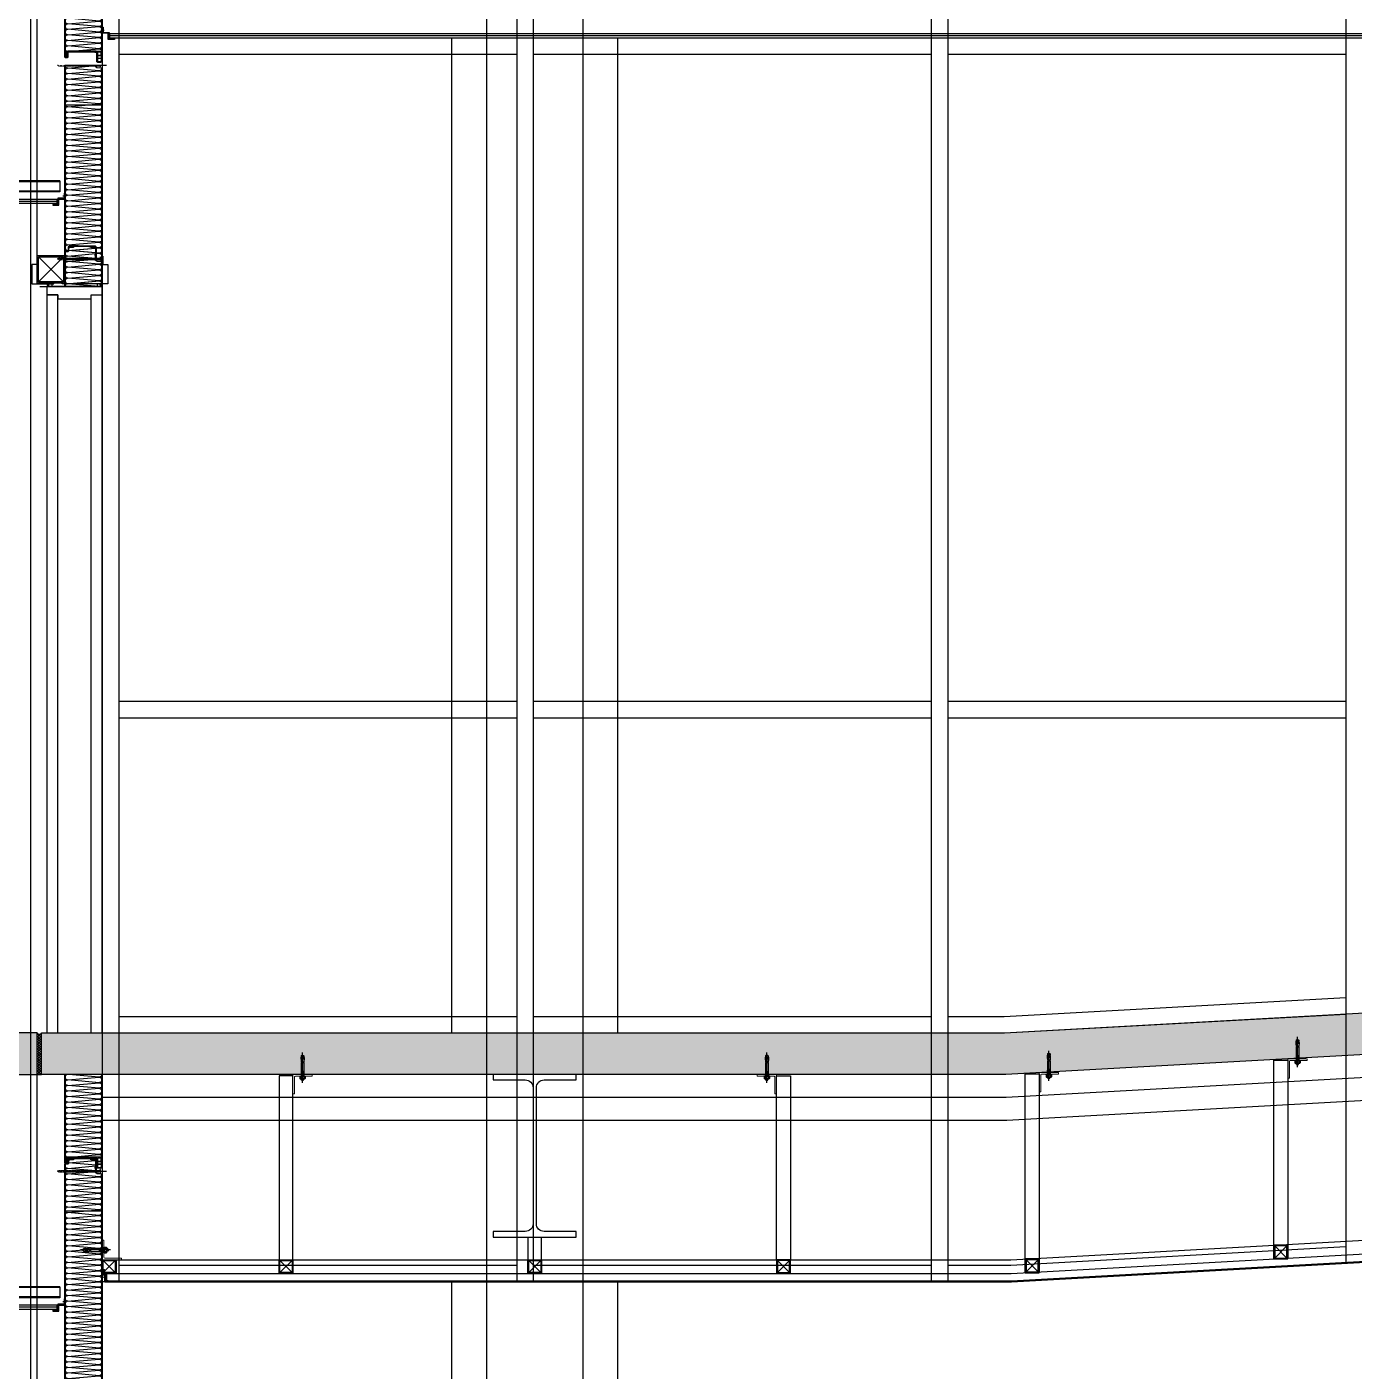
# Model space of a CAD drawing. Header units: millimetres. Extents: x 922366 to 1647943, y -534868 to 518781.
# Drawn here: x 1149200 to 1154003, y 440219 to 445081 of the extents above; entities that cross this region are included whole.
import ezdxf
from ezdxf.xclip import XClip

# ---------------------------------------------------------------- set-up
doc = ezdxf.new("R2010")
doc.units = ezdxf.units.MM
doc.header["$XCLIPFRAME"] = 0
doc.linetypes.add('XR-SECTION$0$HIDDEN', pattern=[0.375, 0.25, -0.125])
for name, color, linetype in [('XR-SECTION$0$0-S-col', 4, 'Continuous'), ('XR-SECTION$0$01단열재', 55, 'Continuous'), ('XR-SECTION$0$01하지철물', 8, 'Continuous'), ('XR-SECTION$0$161', 161, 'Continuous'), ('XR-SECTION$0$35', 8, 'Continuous'), ('XR-SECTION$0$A-1', 1, 'Continuous'), ('XR-SECTION$0$A-30', 30, 'Continuous'), ('XR-SECTION$0$A-8', 8, 'Continuous'), ('XR-SECTION$0$A-DOOR-SILL', 8, 'Continuous'), ('XR-SECTION$0$A-FLOR-STUD', 9, 'Continuous'), ('XR-SECTION$0$A-KERAION', 8, 'Continuous'), ('XR-SECTION$0$A-PNL-EXT', 7, 'Continuous'), ('XR-SECTION$0$A-SCREW', 8, 'Continuous'), ('XR-SECTION$0$A-STL', 2, 'Continuous'), ('XR-SECTION$0$A_EL_04', 4, 'Continuous'), ('XR-SECTION$0$A_FIN_EXT', 6, 'Continuous'), ('XR-SECTION$0$A_ME_B&N', 6, 'Continuous'), ('XR-SECTION$0$A_ME_PI', 1, 'Continuous'), ('XR-SECTION$0$BOLT', 8, 'Continuous'), ('XR-SECTION$0$CEILING', 6, 'Continuous'), ('XR-SECTION$0$CON', 2, 'Continuous'), ('XR-SECTION$0$DOOR', 6, 'Continuous'), ('XR-SECTION$0$ELE-8', 8, 'Continuous'), ('XR-SECTION$0$HAT', 8, 'Continuous'), ('XR-SECTION$0$HAT-254', 254, 'Continuous'), ('XR-SECTION$0$Insul', 252, 'Continuous'), ('XR-SECTION$0$PANEL', 6, 'Continuous'), ('XR-SECTION$0$squrepipe', 7, 'Continuous'), ('XR-SECTION$0$STEEL', 4, 'Continuous'), ('XR-SECTION$0$SYP_INSUL', 252, 'Continuous'), ('XR-SECTION$0$TEC35', 35, 'Continuous'), ('XR-SECTION$0$WALL', 2, 'Continuous'), ('XR-SECTION$0$XR-sec$0$HAT-INS', 250, 'Continuous')]:
    doc.layers.add(name, color=color, linetype=linetype)
doc.layers.add('XR-SECTION$0$190', color=190, linetype='Continuous', plot=False)
doc.layers.add('XR-SECTION$0$A-STL3', color=4, linetype='Continuous', lineweight=0)
doc.linetypes.add('XR-SECTION$0$INSUL50', pattern='A,0.00254,-2.54,[134,ltypeshp.shx,S=6.25,R=0,X=-2.54,Y=0],-19.92,[134,ltypeshp.shx,S=6.25,R=180,X=2.54,Y=0],-2.54', length=25.00254)

# ---------------------------------------------------------------- blocks, each defined once
blk = doc.blocks.new('*U259')
at = {"color": 252}
for p, q in [((326.1, 66), (326.1, 26)), ((326.1, 66), (30890.1, 66)), ((326.1, 63), (30890.1, 63)), ((303.7, 11), (315.5, 11)), ((326.1, 29), (30890.1, 29)), ((326.1, 26), (30890.1, 26)), ((336.1, -1), (30880.1, -1)), ((336.1, -16), (336.1, -1)), ((336.1, -8), (30880.1, -8)), ((336.1, -16), (30880.1, -16))]:
    blk.add_line(p, q, dxfattribs=at)
blk.add_lwpolyline([(333.1, -19), (352.1, -19), (352.1, -22), (330.1, -22), (330.1, 0), (308.1, 0), (308.1, 22), (311.1, 22), (311.1, 3), (333.1, 3)], close=True, dxfattribs=at)
blk = doc.blocks.new('*U265')
at = {"layer": 'XR-SECTION$0$STEEL', "color": 252}
blk.add_lwpolyline([(-150, -20), (-34, -20, -0.414214), (-6, -48), (-6, -540, -0.414214), (-34, -568), (-150, -568), (-150, -588), (150, -588), (150, -568), (34, -568, -0.414214), (6, -540), (6, -48, -0.414214), (34, -20), (150, -20), (150, 0), (-150, 0)], format="xyb", close=True, dxfattribs=at)
blk = doc.blocks.new('XR-SECTION$0$A-4-16')
at = {"layer": 'XR-SECTION$0$A-SCREW', "color": 252}
for p, q in [((-1.5, -0.5), (-1.5, 0)), ((0, 5), (0, -17.6)), ((1.5, 0), (1.5, -1.1)), ((0.1, -0.4), (-2, -0.7)), ((-2, -0.7), (-1.5, -0.5)), ((-2, -0.8), (-1.5, -1)), ((2, -1.3), (-2, -2)), ((-2, -1.9), (-1.5, -1.7)), ((-2, -2), (-1.5, -2.2)), ((2, -2.6), (-2, -3.2)), ((-2, -3.2), (-1.5, -3)), ((-2, -3.3), (-1.5, -3.5)), ((2, -3.8), (-2, -4.4)), ((-2, -4.4), (-1.5, -4.2)), ((-2, -4.5), (-1.5, -4.7)), ((2, -5), (-2, -5.7)), ((-2, -5.6), (-1.5, -5.4)), ((-2, -5.7), (-1.5, -5.9)), ((2, -6.3), (-2, -6.9)), ((-2, -6.9), (-1.5, -6.7)), ((-2, -7), (-1.5, -7.2)), ((2, -7.5), (-2, -8.1)), ((-2, -8.1), (-1.5, -7.9)), ((-2, -8.2), (-1.5, -8.4)), ((2, -8.7), (-2, -9.4)), ((-2, -9.3), (-1.5, -9.1)), ((-2, -9.4), (-1.5, -9.6)), ((2, -10), (-2, -10.6)), ((-2, -10.6), (-1.5, -10.4)), ((-2, -10.7), (-1.5, -10.9)), ((0.1, -0.5), (-1.9, -0.8)), ((2, -1.4), (-1.9, -2.1)), ((2, -2.7), (-1.9, -3.3)), ((2, -3.9), (-1.9, -4.5)), ((2, -5.1), (-1.9, -5.8)), ((2, -6.4), (-1.9, -7)), ((2, -7.6), (-1.9, -8.2)), ((2, -8.8), (-1.9, -9.5)), ((2, -10.1), (-1.9, -10.7)), ((0.1, -0.4), (-1.5, -0.5)), ((0.1, -0.5), (-1.5, -1)), ((-1.5, -1), (-1.5, -1.7)), ((1.5, -1.1), (-1.5, -1.7)), ((1.5, -1.6), (-1.5, -2.2)), ((-1.5, -2.2), (-1.5, -3)), ((1.5, -2.4), (-1.5, -3)), ((1.5, -2.9), (-1.5, -3.5)), ((-1.5, -3.5), (-1.5, -4.2)), ((1.5, -3.6), (-1.5, -4.2)), ((1.5, -4.1), (-1.5, -4.7)), ((-1.5, -4.7), (-1.5, -5.4)), ((1.5, -4.8), (-1.5, -5.4)), ((1.5, -5.3), (-1.5, -5.9)), ((-1.5, -5.9), (-1.5, -6.7)), ((1.5, -6.1), (-1.5, -6.7)), ((1.5, -6.6), (-1.5, -7.2)), ((-1.5, -7.2), (-1.5, -7.9)), ((1.5, -7.3), (-1.5, -7.9)), ((1.5, -7.8), (-1.5, -8.4)), ((-1.5, -8.4), (-1.5, -9.1)), ((1.5, -8.5), (-1.5, -9.1)), ((1.5, -9), (-1.5, -9.6)), ((-1.5, -9.6), (-1.5, -10.4)), ((1.5, -9.8), (-1.5, -10.4)), ((1.5, -10.3), (-1.5, -10.9)), ((-1.5, -10.8), (-1.5, -12.5)), ((1.5, -11), (-1.5, -11.6)), ((2, -11.2), (-1.5, -11.8)), ((-1.5, -11.8), (0, -11.8)), ((-1.5, -12.5), (-0.4, -14.8)), ((2, -11.3), (-1.3, -11.8)), ((1.5, -11.5), (0, -11.8)), ((1.5, -12.5), (0.4, -14.8)), ((2, -1.3), (1.5, -1.1)), ((2, -1.4), (1.5, -1.6)), ((1.5, -1.6), (1.5, -2.4)), ((2, -2.6), (1.5, -2.4)), ((2, -2.7), (1.5, -2.9)), ((1.5, -2.9), (1.5, -3.6)), ((2, -3.8), (1.5, -3.6)), ((2, -3.9), (1.5, -4.1)), ((1.5, -4.1), (1.5, -4.8)), ((2, -5), (1.5, -4.8)), ((2, -5.1), (1.5, -5.3)), ((1.5, -5.3), (1.5, -6.1)), ((2, -6.3), (1.5, -6.1)), ((2, -6.4), (1.5, -6.6)), ((1.5, -6.6), (1.5, -7.3)), ((2, -7.5), (1.5, -7.3)), ((2, -7.6), (1.5, -7.8)), ((1.5, -7.8), (1.5, -8.5)), ((2, -8.7), (1.5, -8.5)), ((2, -8.8), (1.5, -9)), ((1.5, -9), (1.5, -9.8)), ((2, -10), (1.5, -9.8)), ((2, -10.1), (1.5, -10.3)), ((1.5, -10.3), (1.5, -11)), ((2, -11.2), (1.5, -11)), ((2, -11.3), (1.5, -11.5)), ((1.5, -11.5), (1.5, -12.5))]:
    blk.add_line(p, q, dxfattribs=at)
for points in [[(-2.5, 2.2, 0.336479), (-3.5, 1), (-3.5, 0), (3.5, 0), (3.5, 1)], [(2.5, 2.2, 0.138717), (-2.5, 2.2)]]:
    blk.add_lwpolyline(points, format="xyb", dxfattribs=at)
blk.add_lwpolyline([(-2.5, 2.2), (-2.3, 2), (-2.1, 2), (-1.8, 1.9), (-1.5, 2), (-1.3, 2), (-1, 2.1), (-0.8, 2.1), (-0.7, 2.1), (-0.6, 2.1), (-0.5, 2), (-0.5, 1.8), (-0.5, 1.6), (-0.5, 1.4), (-0.5, 1.2), (-0.5, 1), (-0.5, 0.8), (-0.4, 0.7), (-0.3, 0.6), (-0.1, 0.6), (0, 0.5), (0.1, 0.6), (0.3, 0.6), (0.4, 0.7), (0.5, 0.8), (0.5, 1), (0.5, 1.2), (0.5, 1.4), (0.5, 1.6), (0.5, 1.8), (0.5, 2), (0.6, 2.1), (0.7, 2.1), (0.8, 2.1), (1, 2.1), (1.3, 2), (1.5, 2), (1.8, 1.9), (2.1, 2), (2.3, 2), (2.5, 2.2)], dxfattribs=at)
for centre, radius, start, end in [((2.2, 1), 1.3, 0.0233, 74.4114), ((-1.9, -0.8), 0.0925, 139.8661, 209.9246), ((-1.9, -2), 0.0925, 139.8661, 209.9246), ((-1.9, -3.2), 0.0925, 139.8661, 209.9246), ((-1.9, -4.5), 0.0925, 139.8661, 209.9246), ((-1.9, -5.7), 0.0925, 139.8661, 209.9246), ((-1.9, -6.9), 0.0925, 139.8661, 209.9246), ((-1.9, -8.2), 0.0925, 139.8661, 209.9246), ((-1.9, -9.4), 0.0925, 139.8661, 209.9246), ((-1.9, -10.6), 0.0925, 139.8661, 209.9246), ((0, -14.5), 0.46, 215.1627, 324.8373), ((0, -0.5), 0.0602, 310.7271, 69.3149), ((1.9, -1.4), 0.0925, 319.8661, 29.9246), ((1.9, -2.6), 0.0925, 319.8661, 29.9246), ((1.9, -3.8), 0.0925, 319.8661, 29.9246), ((1.9, -5.1), 0.0925, 319.8661, 29.9246), ((1.9, -6.3), 0.0925, 319.8661, 29.9246), ((1.9, -7.5), 0.0925, 319.8661, 29.9246), ((1.9, -8.8), 0.0925, 319.8661, 29.9246), ((1.9, -10), 0.0925, 319.8661, 29.9246), ((1.9, -11.2), 0.0925, 319.8661, 29.9246)]:
    blk.add_arc(centre, radius, start, end, dxfattribs=at)
blk = doc.blocks.new('XR-SECTION$0$M10 ANCHOR')
at = {"layer": 'XR-SECTION$0$A_ME_B&N', "color": 252}
for p, q in [((-2.1, 22.6), (107.2, 22.6)), ((7.1, 25.8), (7.6, 26.3)), ((7.1, 25.8), (7.1, 19.4)), ((7.6, 18.9), (7.1, 19.4)), ((7.6, 18.9), (7.6, 26.3)), ((7.6, 26.3), (9.7, 26.3)), ((7.6, 18.9), (9.7, 18.9)), ((11.1, 27.6), (9.7, 26.2)), ((9.7, 26.2), (9.7, 18.9)), ((11.1, 17.6), (9.7, 18.9)), ((10.2, 26.6), (12.1, 26.6)), ((10.2, 18.5), (12.1, 18.5)), ((11.1, 27.6), (11.1, 17.6)), ((12.1, 27.6), (11.1, 27.6)), ((12.1, 17.6), (11.1, 17.6)), ((12.1, 31.1), (12.9, 32.4)), ((12.1, 14.1), (12.1, 31.1)), ((12.1, 14.1), (12.9, 12.7)), ((19.4, 32.4), (12.9, 32.4)), ((19.4, 27.5), (12.9, 27.5)), ((19.4, 17.6), (12.9, 17.6)), ((19.4, 12.7), (12.9, 12.7)), ((20.1, 31.1), (19.4, 32.4)), ((20.1, 14.1), (19.4, 12.7)), ((20.1, 12.1), (20.1, 33.1)), ((22.1, 33.1), (20.1, 33.1)), ((22.1, 12.1), (20.1, 12.1)), ((22.1, 12.1), (22.1, 33.1)), ((70.9, 27.6), (22.1, 27.6)), ((22.1, 26.6), (37.1, 26.6)), ((22.1, 18.5), (37.1, 18.5)), ((70.9, 17.6), (22.1, 17.6)), ((37.1, 27.6), (37.1, 17.6)), ((39.1, 27.6), (39.1, 17.6)), ((39.1, 17.6), (39.1, 17.6)), ((70.9, 27.6), (70.9, 17.6)), ((70.9, 18.6), (70.9, 26.5)), ((73.7, 26.2), (71.3, 26.2)), ((73.7, 19), (71.3, 19)), ((85.8, 28.2), (73.7, 27.5)), ((73.7, 21.3), (73.7, 27.5)), ((75.4, 21.4), (73.7, 21.3)), ((75.4, 20.1), (73.7, 20.2)), ((73.7, 20.2), (73.7, 17.5)), ((82.7, 17.1), (73.7, 17.5)), ((85.3, 25.8), (82.6, 25.7)), ((82.8, 17), (82.9, 16.7)), ((86.7, 19.6), (82.9, 19.8)), ((84.8, 16.9), (82.9, 16.7)), ((86.9, 21.9), (83.1, 21.7)), ((83.9, 18), (83.8, 16.3)), ((84, 24.3), (83.9, 27)), ((87.8, 16.9), (84.9, 17)), ((87.9, 17.6), (87.8, 16.9)), ((87.8, 16.9), (87.9, 16.3)), ((87.9, 17.6), (87.9, 16.3)), ((88.8, 16.8), (87.9, 16.3)), ((88.1, 23.7), (88, 27)), ((90.9, 16.7), (88.8, 16.8)), ((90.1, 27.4), (91.2, 27.6)), ((90.9, 17.6), (91.2, 17.6)), ((91, 17.5), (90.9, 16.7)), ((91.2, 27.6), (91.2, 17.6)), ((95.6, 27.6), (91.2, 27.6)), ((95.6, 17.6), (91.2, 17.6)), ((95.6, 17.6), (95.6, 27.6)), ((97.1, 26.1), (95.6, 27.6)), ((95.6, 17.6), (97.1, 19.1)), ((97.1, 19.1), (97.1, 26.1))]:
    blk.add_line(p, q, dxfattribs=at)
blk.add_lwpolyline([(83, 25.7), (83.8, 24.9), (84.7, 25.3), (84.8, 26), (84.2, 26.5), (83.4, 26.4)], close=True, dxfattribs=at)
for points in [[(91, 17.5), (90.2, 18.4), (89, 18.9), (87.8, 19.3), (86.7, 19.6)], [(91.1, 25.2), (90.8, 23.8), (90, 22.9), (88.6, 22.4), (87.7, 22.1), (86.9, 21.9)], [(88.9, 27.9), (89.8, 27.6), (90.5, 27), (91, 26.1), (91.1, 25.2)]]:
    blk.add_lwpolyline(points, dxfattribs=at)
for centre, radius, start, end in [((16.5, 29.9), 4.34, 145.5615, 214.4385), ((28.3, 22.6), 16.2, 162.383, 197.617), ((16.5, 15.2), 4.34, 145.5615, 214.4385), ((15.8, 29.9), 4.34, 325.5615, 34.4385), ((3.9, 22.6), 16.2, 342.383, 17.617), ((15.8, 15.2), 4.34, 325.5615, 34.4385), ((71.3, 26.5), 0.383, 180, 270), ((71.3, 18.6), 0.383, 90, 180), ((75.3, 20.8), 0.618, 278.5979, 81.402), ((83.2, 20.7), 0.945, 96.1253, 252.1482), ((82.7, 17), 0.126, 7.3502, 87.3502), ((83.5, 10.8), 6.36, 78.4927, 96.2076), ((84.9, 16.9), 0.126, 87.3502, 154.0901), ((86.5, 15.7), 12.5, 78.7007, 93), ((98.4, 25.9), 10.5, 173.798, 192.202), ((84.9, 13.6), 5.03, 40.2631, 53.3507), ((86.9, 25.3), 2.05, 308.033, 57.967)]:
    blk.add_arc(centre, radius, start, end, dxfattribs=at)
blk = doc.blocks.new('XR-SECTION$0$SCW-1')
at = {"layer": 'XR-SECTION$0$BOLT', "color": 252, "linetype": 'XR-SECTION$0$HIDDEN', "ltscale": 0.5}
for p, q in [((150, 3), (150, 9)), ((154.1, 12), (151.1, 9)), ((151.1, 9), (151.1, 3)), ((151.1, 3), (154.1, 0)), ((153.1, 5.4), (153.1, 6.6)), ((153.1, 6.6), (154.5, 6.6)), ((154.5, 5.4), (153.1, 5.4)), ((154.5, 12), (154.1, 12)), ((154.1, 0), (154.5, 0)), ((154.5, 6.6), (154.5, 12)), ((154.5, 0), (154.5, 5.4))]:
    blk.add_line(p, q, dxfattribs=at)
for points in [[(0, 6), (9, 7), (11, 9), (12, 7), (10, 3)], [(10, 3), (5, 3), (0, 6), (5, 9), (11, 9)], [(150, 3), (10, 3)], [(11, 9), (150, 9)]]:
    blk.add_lwpolyline(points, dxfattribs=at)
for centre, start, end in [((150.6, 9.2), 199.4712, 340.5288), ((150.6, 2.8), 19.4712, 160.5288)]:
    blk.add_arc(centre, 0.6, start, end, dxfattribs=at)
blk = doc.blocks.new('XR-SECTION$0$PANEL-135')
at = {"layer": 'XR-SECTION$0$161', "color": 252}
for p, q in [((150, 0), (0, 0)), ((150, -1000), (0, -1000))]:
    blk.add_line(p, q, dxfattribs=at)
at = {"layer": 'XR-SECTION$0$BOLT', "color": 252, "linetype": 'XR-SECTION$0$HIDDEN', "ltscale": 0.5}
for p, q in [((37.8, 20.4), (41.2, 17)), ((37.8, 19.3), (40.8, 16.3)), ((37.8, 8.7), (40.8, 11.7)), ((37.8, 7.6), (41.2, 11)), ((37.8, 6.4), (41.2, 3)), ((37.8, 5.3), (40.8, 2.3)), ((41.2, 17), (41.2, 11)), ((41.2, 3), (41.2, -3)), ((37.8, -5.3), (40.8, -2.3)), ((37.8, -6.1), (37.8, -6.1)), ((38.6, -5.6), (41.2, -3))]:
    blk.add_line(p, q, dxfattribs=at)
at = {"layer": 'XR-SECTION$0$Insul', "color": 252}
for p, q in [((18.3, -964.5), (18.3, -973.7)), ((32.3, -964.5), (18.3, -964.5)), ((32.3, -964.5), (32.3, -973.7)), ((32.3, -973.7), (18.3, -973.7)), ((18.3, -974.7), (18.3, -983)), ((32.3, -974.7), (18.3, -974.7)), ((29, -986.4), (21.7, -986.4)), ((32.3, -974.7), (32.3, -983))]:
    blk.add_line(p, q, dxfattribs=at)
for points in [[(135.1, 38.5), (136, 38.5, 0.414214), (136.3, 38.8), (136.3, 39), (136.3, 39.5, 0.414214), (133.3, 42.5), (128.3, 43.2), (120.8, 43.2, -0.414214), (120.3, 43.7), (120.3, 44, -0.414214), (120.8, 44.5), (133.9, 44.5), (135.5, 44.1, 0.487928), (135.9, 44.4), (135.9, 44.5, 0.414214), (133.9, 46.5), (82.3, 46.5), (40.6, 46.5, 0.414214), (38.6, 44.5), (38.6, 44.4, 0.487928), (39, 44.1), (40.6, 44.5), (53.7, 44.5, -0.414214), (54.2, 44), (54.2, 43.7, -0.414214), (53.7, 43.2), (46.1, 43.2), (41.1, 42.5, 0.414214), (38.1, 39.5), (38.1, 39), (38.1, 38.8, 0.414214), (38.4, 38.5), (39.3, 38.5, 0.414214), (39.6, 38.8), (39.6, 39, -0.414214), (41.1, 40.5), (46.1, 41.2), (54.7, 41.2, 0.414214), (56.2, 42.7), (56.2, 44, -0.414214), (56.7, 44.5), (82.3, 44.5), (117.8, 44.5, -0.414214), (118.3, 44), (118.3, 42.7, 0.414214), (119.8, 41.2), (128.3, 41.2), (133.3, 40.5, -0.414214), (134.8, 39), (134.8, 38.8, 0.414214)], [(135.1, 38.5), (136, 38.5, 0.414214), (136.3, 38.8), (136.3, 39), (136.3, 39.5, 0.414214), (133.3, 42.5), (128.3, 43.2), (120.8, 43.2, -0.414214), (120.3, 43.7), (120.3, 44, -0.414214), (120.8, 44.5), (133.9, 44.5), (135.5, 44.1, 0.487928), (135.9, 44.4), (135.9, 44.5, 0.414214), (133.9, 46.5), (82.3, 46.5), (40.6, 46.5, 0.414214), (38.6, 44.5), (38.6, 44.4, 0.487928), (39, 44.1), (40.6, 44.5), (53.7, 44.5, -0.414214), (54.2, 44), (54.2, 43.7, -0.414214), (53.7, 43.2), (46.1, 43.2), (41.1, 42.5, 0.414214), (38.1, 39.5), (38.1, 39), (38.1, 38.8, 0.414214), (38.4, 38.5), (39.3, 38.5, 0.414214), (39.6, 38.8), (39.6, 39, -0.414214), (41.1, 40.5), (46.1, 41.2), (54.7, 41.2, 0.414214), (56.2, 42.7), (56.2, 44, -0.414214), (56.7, 44.5), (82.3, 44.5), (117.8, 44.5, -0.414214), (118.3, 44), (118.3, 42.7, 0.414214), (119.8, 41.2), (128.3, 41.2), (133.3, 40.5, -0.414214), (134.8, 39), (134.8, 38.8, 0.414214)], [(148.7, -968.9, -0.414214), (146.2, -971.4), (142.9, -971.4, -0.414214), (140.4, -968.9), (140.4, -953.8, 0.414214), (139.4, -952.8), (136.9, -952.8), (136.9, -951.8), (39, -951.8), (39, -952.8), (35.1, -952.8, 0.414214), (34.1, -953.8), (34.1, -983, -0.414191), (29.1, -988), (21.7, -988, -0.414236), (16.7, -983), (16.7, -949.8), (37, -949.8), (37, -948.8), (138.9, -948.8), (138.9, -949.8), (148.7, -949.8)], [(148.7, -968.9, -0.414214), (146.2, -971.4), (142.9, -971.4, -0.414214), (140.4, -968.9), (140.4, -953.8, 0.414214), (139.4, -952.8), (136.9, -952.8), (136.9, -951.8), (39, -951.8), (39, -952.8), (35.1, -952.8, 0.414214), (34.1, -953.8), (34.1, -983, -0.414191), (29.1, -988), (21.7, -988, -0.414236), (16.7, -983), (16.7, -949.8), (37, -949.8), (37, -948.8), (138.9, -948.8), (138.9, -949.8), (148.7, -949.8)], [(142, -951.4), (147, -951.4), (147, -968.9, -0.414214), (146.2, -969.7), (142.9, -969.7, -0.414214), (142, -968.9)]]:
    blk.add_lwpolyline(points, format="xyb", close=True, dxfattribs=at)
blk.add_lwpolyline([(32.3, -952.5), (32.3, -963.5), (18.3, -963.5), (18.3, -952.5)], close=True, dxfattribs=at)
for centre, start, end in [((21.7, -983), 180, 270.0043), ((29, -983), 270.0043, 0)]:
    blk.add_arc(centre, 3.35, start, end, dxfattribs=at)
at = {"layer": 'XR-SECTION$0$PANEL', "color": 252, "ltscale": 3}
blk.add_line((149.5, -143.1), (15, -143.1), dxfattribs=at)
for points in [[(44, 43.3), (44, 44.1), (39, 44.1, 0.414214), (37, 42.1), (37, -3.7, -0.39552), (32.8, -8.2), (19.7, -9.1, 0.39896), (15, -14.1), (15, -444.5), (15, -983.8, 0.414242), (20, -988.8), (31.5, -988.8, 0.414191), (35, -985.3), (35, -953.3), (42, -953.3), (42, -952.5), (34.2, -952.5), (34.2, -985.3, -0.414191), (31.5, -988), (20, -988, -0.414242), (15.8, -983.8), (15.8, -444.5), (15.8, -14.1, -0.399273), (19.8, -9.9), (32.8, -9, 0.39552), (37.8, -3.7), (37.8, 42.1, -0.414214), (39, 43.3), (44, 43.3)], [(130.5, 44.1), (130.5, 44.1), (130.5, 43.6), (135.5, 43.6, -0.414214), (137, 42.1), (137, 28.4, 0.414214), (139, 26.4), (148, 26.4, -0.414214), (149.5, 24.9), (149.5, -391.9), (149.5, -969.9, -0.414214), (148, -971.4), (141, -971.4, -0.414214), (139.5, -969.9), (139.5, -952.8), (137, -952.8), (137, -953.3), (139, -953.3), (139, -969.9, 0.414214), (141, -971.9), (148, -971.9, 0.414214), (150, -969.9), (150, -391.9), (150, 24.9, 0.414214), (148, 26.9), (139, 26.9, -0.414214), (137.5, 28.4), (137.5, 42.1, 0.414214), (135.5, 44.1), (130.5, 44.1)]]:
    blk.add_lwpolyline(points, format="xyb", dxfattribs=at)
at = {"layer": 'XR-SECTION$0$SYP_INSUL', "color": 252}
for points in [[(37.8, 41.4), (38.9, 41.5)], [(38.1, 39), (37.8, 39.1)], [(56.2, 43.2), (70.1, 44.5)]]:
    blk.add_lwpolyline(points, dxfattribs=at)
at = {"layer": 'XR-SECTION$0$WALL', "color": 252}
blk.add_line((44, 43.3), (44, 43.3), dxfattribs=at)
at = {"layer": 'XR-SECTION$0$XR-sec$0$HAT-INS', "color": 252}
for points in [[(37.8, 21.4), (137, 30)], [(137, 30.5), (39.6, 38.9)]]:
    blk.add_lwpolyline(points, dxfattribs=at)
for points in [[(147.4, 26.4, -0.625476), (139.5, 10.2), (37.8, 19.1)], [(37.8, 1.4), (139.5, 10.2, -1), (139.5, -9.8), (37.8, -0.9)], [(25.8, -19.8), (139.5, -9.8, -1), (139.5, -29.8), (25.8, -19.8), (25.8, -19.8, 1), (25.8, -39.8, 1)], [(25.8, -39.8), (139.5, -29.8, -1), (139.5, -49.8), (25.8, -39.8), (25.8, -39.8, 1), (25.8, -59.8, 1)], [(16.1, -12.4, 0.338737), (25.8, -19.8)], [(25.8, -59.8), (139.5, -49.8, -1), (139.5, -69.8), (25.8, -59.8), (25.8, -59.8, 1), (25.8, -79.8, 1)], [(25.8, -79.8), (139.5, -69.8, -1), (139.5, -89.8), (25.8, -79.8), (25.8, -79.8, 1), (25.8, -99.8, 1)], [(25.8, -99.8), (139.5, -89.8, -1), (139.5, -109.8), (25.8, -99.8), (25.8, -99.8, 1), (25.8, -119.8, 1)], [(25.8, -119.8), (139.5, -109.8, -1), (139.5, -129.8), (25.8, -119.8), (25.8, -119.8, 1), (25.8, -139.8, 1)], [(25.8, -139.8), (139.5, -129.8, -1), (139.5, -149.8), (25.8, -139.8), (25.8, -139.8, 1), (25.8, -159.8, 1)], [(25.8, -159.8), (139.5, -149.8, -1), (139.5, -169.8), (25.8, -159.8), (25.8, -159.8, 1), (25.8, -179.8, 1)], [(25.8, -179.8), (139.5, -169.8, -1), (139.5, -189.8), (25.8, -179.8), (25.8, -179.8, 1), (25.8, -199.8, 1)], [(25.8, -199.8), (139.5, -189.8, -1), (139.5, -209.8), (25.8, -199.8), (25.8, -199.8, 1), (25.8, -219.8, 1)], [(25.8, -219.8), (139.5, -209.8, -1), (139.5, -229.8), (25.8, -219.8), (25.8, -219.8, 1), (25.8, -239.8, 1)], [(25.8, -239.8), (139.5, -229.8, -1), (139.5, -249.8), (25.8, -239.8), (25.8, -239.8, 1), (25.8, -259.8, 1)], [(25.8, -259.8), (139.5, -249.8, -1), (139.5, -269.8), (25.8, -259.8), (25.8, -259.8, 1), (25.8, -279.8, 1)], [(25.8, -279.8), (139.5, -269.8, -1), (139.5, -289.8), (25.8, -279.8), (25.8, -279.8, 1), (25.8, -299.8, 1)], [(25.8, -299.8), (139.5, -289.8, -1), (139.5, -309.8), (25.8, -299.8), (25.8, -299.8, 1), (25.8, -319.8, 1)], [(25.8, -319.8), (139.5, -309.8, -1), (139.5, -329.8), (25.8, -319.8), (25.8, -319.8, 1), (25.8, -339.8, 1)], [(25.8, -339.8), (139.5, -329.8, -1), (139.5, -349.8), (25.8, -339.8), (25.8, -339.8, 1), (25.8, -359.8, 1)], [(25.8, -359.8), (139.5, -349.8, -1), (139.5, -369.8), (25.8, -359.8), (25.8, -359.8, 1), (25.8, -379.8, 1)], [(25.8, -379.8), (139.5, -369.8, -1), (139.5, -389.8), (25.8, -379.8), (25.8, -379.8, 1), (25.8, -399.8, 1)], [(25.8, -399.8), (139.5, -389.8, -1), (139.5, -409.8), (25.8, -399.8), (25.8, -399.8, 1), (25.8, -419.8, 1)], [(25.8, -419.8), (139.5, -409.8, -1), (139.5, -429.8), (25.8, -419.8), (25.8, -419.8, 1), (25.8, -439.8, 1)], [(25.8, -439.8), (139.5, -429.8, -1), (139.5, -449.8), (25.8, -439.8), (25.8, -439.8, 1), (25.8, -459.8, 1)], [(25.8, -459.8), (139.5, -449.8, -1), (139.5, -469.8), (25.8, -459.8), (25.8, -459.8, 1), (25.8, -479.8, 1)], [(25.8, -479.8), (139.5, -469.8, -1), (139.5, -489.8), (25.8, -479.8), (25.8, -479.8, 1), (25.8, -499.8, 1)], [(25.8, -499.8), (139.5, -489.8, -1), (139.5, -509.8), (25.8, -499.8), (25.8, -499.8, 1), (25.8, -519.8, 1)], [(25.8, -519.8), (139.5, -509.8, -1), (139.5, -529.8), (25.8, -519.8), (25.8, -519.8, 1), (25.8, -539.8, 1)], [(25.8, -539.8), (139.5, -529.8, -1), (139.5, -549.8), (25.8, -539.8), (25.8, -539.8, 1), (25.8, -559.8, 1)], [(25.8, -559.8), (139.5, -549.8, -1), (139.5, -569.8), (25.8, -559.8), (25.8, -559.8, 1), (25.8, -579.8, 1)], [(25.8, -579.8), (139.5, -569.8, -1), (139.5, -589.8), (25.8, -579.8), (25.8, -579.8, 1), (25.8, -599.8, 1)], [(25.8, -599.8), (139.5, -589.8, -1), (139.5, -609.8), (25.8, -599.8), (25.8, -599.8, 1), (25.8, -619.8, 1)], [(25.8, -619.8), (139.5, -609.8, -1), (139.5, -629.8), (25.8, -619.8), (25.8, -619.8, 1), (25.8, -639.8, 1)], [(25.8, -639.8), (139.5, -629.8, -1), (139.5, -649.8), (25.8, -639.8), (25.8, -639.8, 1), (25.8, -659.8, 1)], [(25.8, -659.8), (139.5, -649.8, -1), (139.5, -669.8), (25.8, -659.8), (25.8, -659.8, 1), (25.8, -679.8, 1)], [(25.8, -679.8), (139.5, -669.8, -1), (139.5, -689.8), (25.8, -679.8), (25.8, -679.8, 1), (25.8, -699.8, 1)], [(25.8, -699.8), (139.5, -689.8, -1), (139.5, -709.8), (25.8, -699.8), (25.8, -699.8, 1), (25.8, -719.8, 1)], [(25.8, -719.8), (139.5, -709.8, -1), (139.5, -729.8), (25.8, -719.8), (25.8, -719.8, 1), (25.8, -739.8, 1)], [(25.8, -739.8), (139.5, -729.8, -1), (139.5, -749.8), (25.8, -739.8), (25.8, -739.8, 1), (25.8, -759.8, 1)], [(25.8, -759.8), (139.5, -749.8, -1), (139.5, -769.8), (25.8, -759.8), (25.8, -759.8, 1), (25.8, -779.8, 1)], [(25.8, -779.8), (139.5, -769.8, -1), (139.5, -789.8), (25.8, -779.8), (25.8, -779.8, 1), (25.8, -799.8, 1)], [(25.8, -799.8), (139.5, -789.8, -1), (139.5, -809.8), (25.8, -799.8), (25.8, -799.8, 1), (25.8, -819.8, 1)], [(25.8, -819.8), (139.5, -809.8, -1), (139.5, -829.8), (25.8, -819.8), (25.8, -819.8, 1), (25.8, -839.8, 1)], [(25.8, -839.8), (139.5, -829.8, -1), (139.5, -849.8), (25.8, -839.8), (25.8, -839.8, 1), (25.8, -859.8, 1)], [(25.8, -859.8), (139.5, -849.8, -1), (139.5, -869.8), (25.8, -859.8), (25.8, -859.8, 1), (25.8, -879.8, 1)], [(25.8, -879.8), (139.5, -869.8, -1), (139.5, -889.8), (25.8, -879.8), (25.8, -879.8, 1), (25.8, -899.8, 1)], [(25.8, -899.8), (139.5, -889.8, -1), (139.5, -909.8), (25.8, -899.8), (25.8, -899.8, 1), (25.8, -919.8, 1)], [(25.8, -919.8), (139.5, -909.8, -1), (139.5, -929.8), (25.8, -919.8), (25.8, -919.8, 1), (25.8, -939.8, 1)], [(129.1, -948.8), (25.8, -939.8), (25.8, -939.8, 0.541794), (16.7, -953.8, 0.541794)], [(25.8, -939.8), (139.5, -929.8, -1), (139.5, -949.8), (138.9, -949.7)]]:
    blk.add_lwpolyline(points, format="xyb", dxfattribs=at)
at = {"color": 252, "xscale": -1}
blk.add_blockref('XR-SECTION$0$SCW-1', (176.2, -6), dxfattribs=at)
blk = doc.blocks.new('*U320')
at = {"color": 252}
for p, q in [((303.7, 11), (315.5, 11)), ((336.1, -1), (28328.1, -1)), ((336.1, -16), (336.1, -1)), ((336.1, -8), (28328.1, -8)), ((336.1, -16), (28328.1, -16))]:
    blk.add_line(p, q, dxfattribs=at)
blk.add_lwpolyline([(333.1, -19), (352.1, -19), (352.1, -22), (330.1, -22), (330.1, 0), (308.1, 0), (308.1, 22), (311.1, 22), (311.1, 3), (333.1, 3)], close=True, dxfattribs=at)
blk = doc.blocks.new('XR-SECTION$0$WDW-4')
at = {"color": 252}
for p, q in [((150, 5400), (150, 0)), ((210, 5400), (210, 0)), ((1650, 5400), (1650, 0)), ((1710, 5400), (1710, 0)), ((3150, 5400), (3150, 0)), ((3210, 5400), (3210, 0)), ((4650, 5400), (4650, 67.2)), ((210, 4500), (1650, 4500)), ((1710, 4500), (3150, 4500)), ((3210, 4500), (4650, 4500)), ((210, 4440), (1650, 4440)), ((1710, 4440), (3150, 4440)), ((3210, 4440), (4650, 4440)), ((210, 2100), (1650, 2100)), ((1710, 2100), (3150, 2100)), ((3210, 2100), (4650, 2100)), ((210, 2040), (1650, 2040)), ((1710, 2040), (3150, 2040)), ((3210, 2040), (4650, 2040)), ((3413.3, 960), (4650, 1028.7)), ((210, 960), (1650, 960)), ((1710, 960), (3150, 960)), ((3210, 960), (3413.3, 960)), ((3415, 900), (4650, 968.6)), ((210, 900), (1650, 900)), ((1710, 900), (3150, 900)), ((3210, 900), (3415, 900))]:
    blk.add_line(p, q, dxfattribs=at)
for points in [[(3210, 60), (3438.3, 60), (4650, 127.3)], [(210, 60), (1650, 60)], [(1710, 60), (3150, 60)]]:
    blk.add_lwpolyline(points, dxfattribs=at)
blk = doc.blocks.new('XR-SECTION$0$100x100')
at = {"layer": 'XR-SECTION$0$squrepipe', "color": 252}
for p, q in [((-45.5, 45.5), (45.5, -45.5)), ((45.5, 45.5), (-45.5, -45.5)), ((-45.5, 45.5), (45.5, -45.5)), ((45.5, 45.5), (-45.5, -45.5)), ((-45.5, 45.5), (45.5, -45.5)), ((45.5, 45.5), (-45.5, -45.5)), ((-45.5, 45.5), (45.5, -45.5)), ((45.5, 45.5), (-45.5, -45.5))]:
    blk.add_line(p, q, dxfattribs=at)
for points in [[(-50, -50), (50, -50), (50, 50), (-50, 50)], [(-45.5, -45.5), (45.5, -45.5), (45.5, 45.5), (-45.5, 45.5)]]:
    blk.add_lwpolyline(points, close=True, dxfattribs=at)
blk = doc.blocks.new('XR-SECTION$0$ci')
at = {"layer": 'XR-SECTION$0$190', "color": 252}
for p, q in [((11.9, 10), (-0.1, 10)), ((11.9, 0), (-0.1, 0))]:
    blk.add_line(p, q, dxfattribs=at)
at = {"layer": 'XR-SECTION$0$35', "color": 252}
blk.add_lwpolyline([(9, 0), (15, 0, 0.414214), (18, 3), (18, 7, 0.414214), (15, 10), (9, 10, 0.414214), (6, 7), (6, 3, 0.414214)], format="xyb", close=True, dxfattribs=at)
for centre, start, end in [((-5.3, 5), 316.3972, 43.6028), ((-3.3, 5), 316.3972, 43.6028), ((-1.3, 5), 316.3972, 43.6028), ((0.7, 5), 33.6837, 43.6028), ((0.7, 5), 316.3972, 326.3163)]:
    blk.add_arc(centre, 7.25, start, end, dxfattribs=at)
blk = doc.blocks.new('XR-SECTION$0$DOR-HED1')
at = {"layer": 'XR-SECTION$0$161', "color": 252}
blk.add_line((225.1, 0), (0, 0), dxfattribs=at)
at = {"layer": 'XR-SECTION$0$A-PNL-EXT', "color": 252}
for points in [[(0.1, 100), (0.1, 110), (-1.9, 110), (-1.9, 80), (-19.9, 80), (-19.9, 10), (145, 10), (145, 12), (135, 12)], [(235, 100), (235, 110), (237, 110), (237, 80), (255, 80), (255, 10), (175, 10), (175, 12), (185, 12)]]:
    blk.add_lwpolyline(points, dxfattribs=at)
at = {"layer": 'XR-SECTION$0$squrepipe', "color": 252}
blk.add_blockref('XR-SECTION$0$100x100', (185, 62), dxfattribs=at)
at = {"layer": 'XR-SECTION$0$TEC35', "color": 252, "linetype": 'Continuous', "extrusion": (0, 0, -1), "xscale": 0.9999500036382765, "yscale": 0.9999500036382765, "zscale": -0.9999500036382765, "rotation": 180}
blk.add_blockref('XR-SECTION$0$ci', (-0.1, 10), dxfattribs=at)
at = {"layer": 'XR-SECTION$0$TEC35', "color": 252, "linetype": 'Continuous', "xscale": 0.9999500036382765, "yscale": 0.9999500036382765, "zscale": 0.9999500036382765, "rotation": 180}
blk.add_blockref('XR-SECTION$0$ci', (200.2, 10), dxfattribs=at)
blk = doc.blocks.new('XR-SECTION$0$DOR-2700')
at = {"layer": 'XR-SECTION$0$A-DOOR-SILL', "color": 252}
for p, q in [((160, 0), (160, 2655)), ((200, 0), (200, 2670))]:
    blk.add_line(p, q, dxfattribs=at)
at = {"layer": 'XR-SECTION$0$DOOR', "color": 252}
for points in [[(200, 2700), (0, 2700), (0, 2670), (40, 2670), (40, 2655), (160, 2655), (160, 2670), (200, 2670)], [(40, 2655), (40, 2670), (0, 2670), (0, 0), (40, 0)]]:
    blk.add_lwpolyline(points, close=True, dxfattribs=at)
at = {"layer": 'XR-SECTION$0$CON', "color": 252, "xscale": -1}
blk.add_blockref('XR-SECTION$0$DOR-HED1', (200, 2700), dxfattribs=at)
blk = doc.blocks.new('*U398')
at = {"color": 252}
for p, q in [((326.1, 66), (326.1, 26)), ((326.1, 66), (13890.1, 66)), ((326.1, 63), (13890.1, 63)), ((303.7, 11), (315.5, 11)), ((326.1, 29), (13890.1, 29)), ((326.1, 26), (13890.1, 26)), ((336.1, -1), (13880.1, -1)), ((336.1, -16), (336.1, -1)), ((336.1, -8), (13880.1, -8)), ((336.1, -16), (13880.1, -16))]:
    blk.add_line(p, q, dxfattribs=at)
blk.add_lwpolyline([(333.1, -19), (352.1, -19), (352.1, -22), (330.1, -22), (330.1, 0), (308.1, 0), (308.1, 22), (311.1, 22), (311.1, 3), (333.1, 3)], close=True, dxfattribs=at)
blk = doc.blocks.new('XR-SECTION')
at = {"layer": 'XR-SECTION$0$A-1'}
h = blk.add_hatch(dxfattribs=at)
h.set_pattern_fill('ANSI37', color=8, scale=50, style=0)
h.set_pattern_definition([(45, (252650, 79791.6), (-4.41942, 4.41942), []), (135, (252650, 79791.6), (-4.41942, -4.41942), [])])
h.paths.add_polyline_path([(252665.001, 79791.6), (252650.001, 79791.6), (252650, 79941.6, 0.16179744), (252650.479, 79940.159, 0.10612482), (252652.197, 79938.66, 0.07024172), (252654.482, 79937.784, 0.05649591), (252657.5, 79937.442, 0.05649612), (252660.518, 79937.784, 0.07024106), (252662.803, 79938.66, 0.10612535), (252664.521, 79940.16, 0.16179744), (252665, 79941.6)])
at = {"layer": 'XR-SECTION$0$HAT-254'}
h = blk.add_hatch(color=8, dxfattribs=at)
h.dxf.hatch_style = 1
h.paths.add_polyline_path([(256154.163, 79791.6), (277754.163, 80991.6), (280805, 80991.6), (280805, 81141.6), (277750, 81141.6), (256150, 79941.6), (252665, 79941.6), (252665, 79791.6)])
h = blk.add_hatch(color=8, dxfattribs=at)
h.dxf.hatch_style = 1
h.paths.add_polyline_path([(222025, 79941.6), (222025, 79791.6), (252650, 79791.6), (252650, 79941.6)])
at = {"layer": 'XR-SECTION$0$0-S-col', "color": 8}
for points in [[(252625, 74441.6), (252275, 74441.6), (252275, 84291.6), (252625, 84291.6)], [(254625, 84241.6), (254275, 84241.6), (254275, 70891.6), (254625, 70891.6)]]:
    blk.add_lwpolyline(points, close=True, dxfattribs=at)
at = {"layer": 'XR-SECTION$0$01단열재', "color": 8, "linetype": 'XR-SECTION$0$INSUL50', "ltscale": 0.032}
blk.add_lwpolyline([(252885, 79709.1), (256156.453, 79709.1), (277756.453, 80909.1), (280805, 80909.1)], dxfattribs=at)
at = {"layer": 'XR-SECTION$0$01하지철물', "color": 8}
for p, q in [((252650, 82653.6), (252650, 86511.6)), ((252650, 74441.6), (252650, 79791.6))]:
    blk.add_line(p, q, dxfattribs=at)
at = {"layer": 'XR-SECTION$0$A-1', "color": 8}
for p, q in [((252650, 79791.6), (252665, 79791.6)), ((252895, 79041.6), (252895, 79062.063))]:
    blk.add_line(p, q, dxfattribs=at)
for points in [[(252650, 79941.6, 0.16179744), (252650.479, 79940.159, 0.10612535), (252652.197, 79938.66, 0.07024139), (252654.482, 79937.784, 0.05649591), (252657.5, 79937.442, 0.05649591), (252660.518, 79937.784, 0.07024139), (252662.803, 79938.66, 0.10612535), (252664.521, 79940.16, 0.16178545), (252665, 79941.6)], [(252885, 79061.599), (252885, 79041.6, -0.33147058), (252895, 79041.6), (252895, 79061.599)]]:
    blk.add_lwpolyline(points, format="xyb", dxfattribs=at)
blk.add_circle((252890, 79061.599), 5, dxfattribs=at)
at = {"layer": 'XR-SECTION$0$A-30', "color": 8}
blk.add_lwpolyline([(252887.5, 79071.6), (252900, 79071.6), (252900, 79046.6), (252907, 79046.6), (252907, 79044.6), (252898, 79044.6), (252898, 79069.6), (252887.5, 79069.6), (252887.5, 79071.6)], dxfattribs=at)
at = {"layer": 'XR-SECTION$0$A-8', "color": 8}
for p, q in [((257171.8, 79127.625), (257128.2, 79171.225)), ((257171.8, 79127.625), (257128.2, 79171.225)), ((257128.2, 79127.625), (257171.8, 79171.225)), ((257171.8, 79127.625), (257128.2, 79171.225)), ((257128.2, 79127.625), (257171.8, 79171.225)), ((252888.2, 79074.8), (252931.8, 79118.4)), ((252888.2, 79074.8), (252931.8, 79118.4)), ((252931.8, 79074.8), (252888.2, 79118.4)), ((253528.2, 79074.8), (253571.8, 79118.4)), ((253528.2, 79074.8), (253571.8, 79118.4)), ((253571.8, 79074.8), (253528.2, 79118.4)), ((253528.2, 79074.8), (253571.8, 79118.4)), ((253571.8, 79074.8), (253528.2, 79118.4)), ((254428.2, 79074.8), (254471.8, 79118.4)), ((254428.2, 79074.8), (254471.8, 79118.4)), ((254471.8, 79074.8), (254428.2, 79118.4)), ((255371.8, 79074.8), (255328.2, 79118.4)), ((255371.8, 79074.8), (255328.2, 79118.4)), ((255328.2, 79074.8), (255371.8, 79118.4)), ((255371.8, 79074.8), (255328.2, 79118.4)), ((255328.2, 79074.8), (255371.8, 79118.4)), ((256271.8, 79077.625), (256228.2, 79121.225)), ((256271.8, 79077.625), (256228.2, 79121.225)), ((256228.2, 79077.625), (256271.8, 79121.225)), ((256271.8, 79077.625), (256228.2, 79121.225)), ((256228.2, 79077.625), (256271.8, 79121.225))]:
    blk.add_line(p, q, dxfattribs=at)
at = {"layer": 'XR-SECTION$0$A-FLOR-STUD', "color": 8}
for p, q in [((254425, 79203.6), (254425, 79121.6)), ((254475, 79121.6), (254475, 79203.6))]:
    blk.add_line(p, q, dxfattribs=at)
for points in [[(252885, 79121.6), (256172.76, 79121.6), (277772.76, 80321.6), (280880, 80321.6)], [(252885, 79071.6), (256174.148, 79071.6), (277774.148, 80271.6), (280880, 80271.6)], [(257125, 79124.425), (257125, 79843.313), (257175, 79843.313), (257175, 79127.203)], [(256225, 79074.425), (256225, 79793.313), (256275, 79793.313), (256275, 79077.203)]]:
    blk.add_lwpolyline(points, dxfattribs=at)
for points in [[(253575, 79786.6), (253525, 79786.6), (253525, 79121.6), (253575, 79121.6)], [(255325, 79786.6), (255375, 79786.6), (255375, 79121.6), (255325, 79121.6)]]:
    blk.add_lwpolyline(points, close=True, dxfattribs=at)
at = {"layer": 'XR-SECTION$0$A-STL3', "color": 8}
for points in [[(257175, 79848.313), (257175, 79778.298), (257181, 79778.298), (257181, 79839.313, -0.41421356), (257184, 79842.313), (257245, 79842.313), (257245, 79848.313)], [(253575, 79791.6), (253575, 79721.585), (253581, 79721.585), (253581, 79782.6, -0.41421356), (253584, 79785.6), (253645, 79785.6), (253645, 79791.6)], [(255325, 79791.6), (255325, 79721.585), (255319, 79721.585), (255319, 79782.6, 0.41421356), (255316, 79785.6), (255255, 79785.6), (255255, 79791.6)], [(256275, 79798.313), (256275, 79728.298), (256281, 79728.298), (256281, 79789.313, -0.41421356), (256284, 79792.313), (256345, 79792.313), (256345, 79798.313)], [(252885, 79121.6), (252955.015, 79121.6), (252955.015, 79127.6), (252894, 79127.6, -0.41421356), (252891, 79130.6), (252891, 79191.6), (252885, 79191.6)]]:
    blk.add_lwpolyline(points, format="xyb", close=True, dxfattribs=at)
at = {"layer": 'XR-SECTION$0$A_EL_04', "color": 8, "ltscale": 0.44}
blk.add_lwpolyline([(254750, 79041.6), (254750, 72291.6), (254150, 72291.6), (254150, 79041.6)], dxfattribs=at)
at = {"layer": 'XR-SECTION$0$A_FIN_EXT', "color": 8}
for points in [[(254150, 79941.6), (254150, 83541.6)], [(254750, 83541.6), (254750, 79941.6)], [(252895, 79041.6), (256174.981, 79041.6), (277774.981, 80241.6), (280880, 80241.6)], [(252898, 79044.6), (256174.897, 79044.6), (277774.897, 80244.6), (280880, 80244.6)], [(252898, 79044.6), (252898, 79044.6), (252898, 79066.599), (252895, 79066.599), (252895, 79066.599), (252895, 79066.599), (252895, 79066.599), (252895, 79066.599), (252895, 79066.599), (252895, 79041.6)]]:
    blk.add_lwpolyline(points, dxfattribs=at)
at = {"layer": 'XR-SECTION$0$A_ME_PI', "color": 8}
for points in [[(257175, 79174.425), (257125, 79174.425), (257125, 79124.425), (257175, 79124.425)], [(257175, 79174.425), (257125, 79174.425), (257125, 79124.425), (257175, 79124.425)], [(257175, 79174.425), (257125, 79174.425), (257125, 79124.425), (257175, 79124.425)], [(257171.8, 79171.225), (257128.2, 79171.225), (257128.2, 79127.625), (257171.8, 79127.625)], [(257171.8, 79171.225), (257128.2, 79171.225), (257128.2, 79127.625), (257171.8, 79127.625)], [(257171.8, 79171.225), (257128.2, 79171.225), (257128.2, 79127.625), (257171.8, 79127.625)], [(252885, 79121.6), (252935, 79121.6), (252935, 79071.6), (252885, 79071.6)], [(252885, 79121.6), (252935, 79121.6), (252935, 79071.6), (252885, 79071.6)], [(252888.2, 79118.4), (252931.8, 79118.4), (252931.8, 79074.8), (252888.2, 79074.8)], [(252888.2, 79118.4), (252931.8, 79118.4), (252931.8, 79074.8), (252888.2, 79074.8)], [(253525, 79121.6), (253575, 79121.6), (253575, 79071.6), (253525, 79071.6)], [(253525, 79121.6), (253575, 79121.6), (253575, 79071.6), (253525, 79071.6)], [(253525, 79121.6), (253575, 79121.6), (253575, 79071.6), (253525, 79071.6)], [(253528.2, 79118.4), (253571.8, 79118.4), (253571.8, 79074.8), (253528.2, 79074.8)], [(253528.2, 79118.4), (253571.8, 79118.4), (253571.8, 79074.8), (253528.2, 79074.8)], [(253528.2, 79118.4), (253571.8, 79118.4), (253571.8, 79074.8), (253528.2, 79074.8)], [(254425, 79121.6), (254475, 79121.6), (254475, 79071.6), (254425, 79071.6)], [(254425, 79121.6), (254475, 79121.6), (254475, 79071.6), (254425, 79071.6)], [(254428.2, 79118.4), (254471.8, 79118.4), (254471.8, 79074.8), (254428.2, 79074.8)], [(254428.2, 79118.4), (254471.8, 79118.4), (254471.8, 79074.8), (254428.2, 79074.8)], [(255375, 79121.6), (255325, 79121.6), (255325, 79071.6), (255375, 79071.6)], [(255375, 79121.6), (255325, 79121.6), (255325, 79071.6), (255375, 79071.6)], [(255375, 79121.6), (255325, 79121.6), (255325, 79071.6), (255375, 79071.6)], [(255371.8, 79118.4), (255328.2, 79118.4), (255328.2, 79074.8), (255371.8, 79074.8)], [(255371.8, 79118.4), (255328.2, 79118.4), (255328.2, 79074.8), (255371.8, 79074.8)], [(255371.8, 79118.4), (255328.2, 79118.4), (255328.2, 79074.8), (255371.8, 79074.8)], [(256275, 79124.425), (256225, 79124.425), (256225, 79074.425), (256275, 79074.425)], [(256275, 79124.425), (256225, 79124.425), (256225, 79074.425), (256275, 79074.425)], [(256275, 79124.425), (256225, 79124.425), (256225, 79074.425), (256275, 79074.425)], [(256271.8, 79121.225), (256228.2, 79121.225), (256228.2, 79077.625), (256271.8, 79077.625)], [(256271.8, 79121.225), (256228.2, 79121.225), (256228.2, 79077.625), (256271.8, 79077.625)], [(256271.8, 79121.225), (256228.2, 79121.225), (256228.2, 79077.625), (256271.8, 79077.625)]]:
    blk.add_lwpolyline(points, close=True, dxfattribs=at)
at = {"layer": 'XR-SECTION$0$CON', "color": 8}
blk.add_lwpolyline([(256154.163, 79791.6), (252665, 79791.6), (252665, 79941.6), (256150, 79941.6), (277750, 81141.6), (280805, 81141.6), (280805, 80991.6), (277754.163, 80991.6)], close=True, dxfattribs=at)
blk.add_lwpolyline([(222025, 79791.6), (252650, 79791.6), (252650, 79941.6), (222025, 79941.6)], dxfattribs=at)
at = {"layer": 'XR-SECTION$0$ELE-8', "color": 8}
blk.add_lwpolyline([(252885, 79626.6), (256158.743, 79626.6), (277758.743, 80826.6), (280805, 80826.6), (280805, 80991.6)], dxfattribs=at)
at = {"layer": 'XR-SECTION$0$A-KERAION', "color": 8, "extrusion": (0, 0, -1), "zscale": -1, "rotation": 90}
for p in [(-257187.442, 79820.189), (-253587.442, 79763.476), (-256287.442, 79770.189)]:
    blk.add_blockref('XR-SECTION$0$M10 ANCHOR', p, dxfattribs=at)
at = {"layer": 'XR-SECTION$0$A-KERAION', "color": 8, "extrusion": (0, 0, -1), "xscale": -1, "zscale": -1, "rotation": 270}
blk.add_blockref('XR-SECTION$0$M10 ANCHOR', (-255312.558, 79763.476), dxfattribs=at)
at = {"layer": 'XR-SECTION$0$A-KERAION', "color": 8, "extrusion": (0, 0, -1), "zscale": -1}
blk.add_blockref('XR-SECTION$0$M10 ANCHOR', (-252913.124, 79134.042), dxfattribs=at)
at = {"layer": 'XR-SECTION$0$A-SCREW', "color": 8, "rotation": 180}
blk.add_blockref('XR-SECTION$0$A-4-16', (252892.5, 79069.6), dxfattribs=at)
at = {"layer": 'XR-SECTION$0$A-STL', "color": 8, "ltscale": 0.03}
blk.add_blockref('*U265', (254450, 79791.6), dxfattribs=at)
at = {"layer": 'XR-SECTION$0$CEILING', "color": 8, "lineweight": -3}
blk.add_blockref('*U320', (252576.864, 83557.6), dxfattribs=at)
at = {"layer": 'XR-SECTION$0$CEILING', "color": 8, "lineweight": -3, "xscale": -1}
for name, p in [('*U259', (253058.136, 82957.6)), ('*U398', (253058.136, 78957.6))]:
    blk.add_blockref(name, p, dxfattribs=at)
at = {"layer": 'XR-SECTION$0$CON', "color": 8, "xscale": -1}
for p in [(252900, 84441.6), (252900, 79441.6)]:
    blk.add_blockref('XR-SECTION$0$PANEL-135', p, dxfattribs=at)
at = {"layer": 'XR-SECTION$0$CON', "color": 8}
ref = blk.add_blockref('XR-SECTION$0$PANEL-135', (252900, 83441.6), dxfattribs=dict(at, xscale=-1))
XClip(ref).set_block_clipping_path([(0, -788.000000004), (250.0000000004, 0)])
blk.add_blockref('XR-SECTION$0$DOR-2700', (252685, 79941.6), dxfattribs=at)
ref = blk.add_blockref('XR-SECTION$0$PANEL-135', (252900, 82741.6), dxfattribs=dict(at, xscale=-1))
XClip(ref).set_block_clipping_path([(15.0000001215, -100), (184.9159121958, 77.7136180984)])
ref = blk.add_blockref('XR-SECTION$0$PANEL-135', (252900, 80441.6), dxfattribs=dict(at, xscale=-1))
XClip(ref).set_block_clipping_path([(0, -1000), (154.3217133551, -650)])
at = {"layer": 'XR-SECTION$0$HAT', "color": 8}
blk.add_blockref('XR-SECTION$0$WDW-4', (252735, 79041.6), dxfattribs=at)

msp = doc.modelspace()

# ---------------------------------------------------------------- block references
at = {"color": 8}
ref = msp.add_blockref('XR-SECTION', (896587.7, 361500.6), dxfattribs=at)
XClip(ref).set_block_clipping_path([(196275.1863630491, 60324.3691893766), (356196.6508700596, 92929.3341539405)])

doc.saveas('drawing.dxf')
